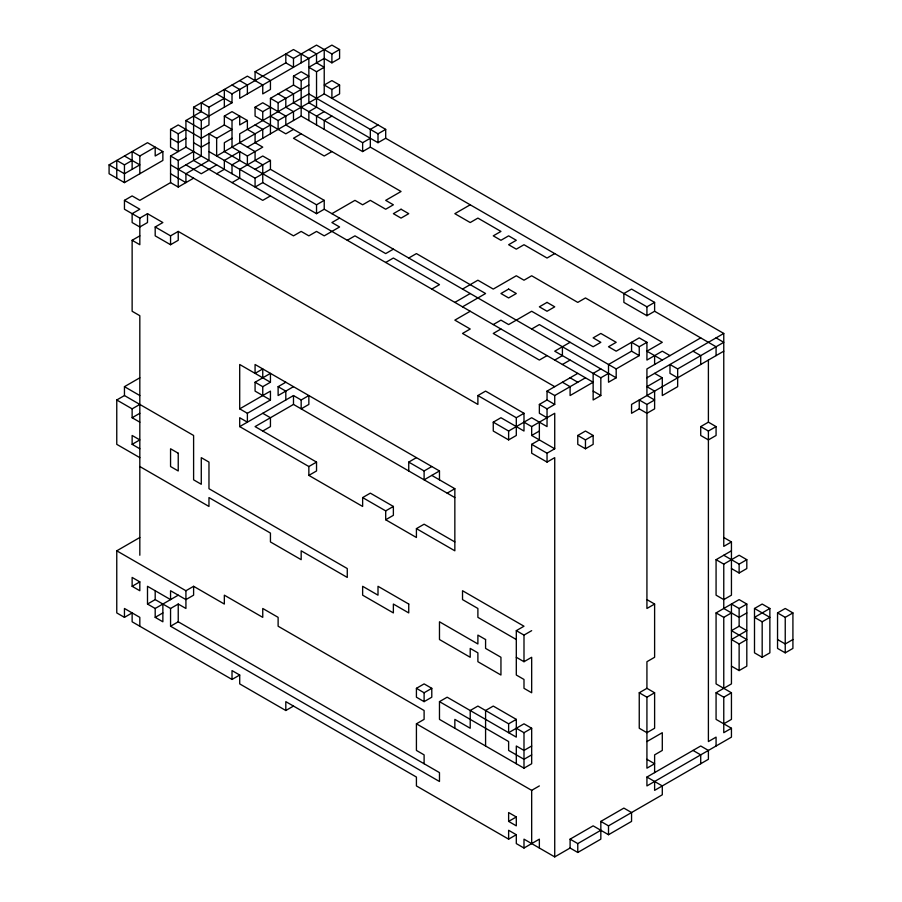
<?xml version="1.0" encoding="UTF-8"?>
<svg xmlns="http://www.w3.org/2000/svg" width="902" height="902" viewBox="0 0 902 902"><rect width="100%" height="100%" fill="white"/><g stroke="black" fill="none" stroke-linecap="round" stroke-linejoin="round"><path stroke-width="1.35" d="M270.442 195.926L262.753 200.357L193.603 160.432L193.603 107.203L247.385 76.151L262.753 85.025L262.753 93.898L270.442 89.456L270.442 80.594L255.074 71.72L255.074 80.594M255.074 71.72L293.488 49.531L308.856 58.404L308.856 102.772L378.006 142.696L385.695 138.254L723.765 333.447L723.765 546.375L731.443 541.944L731.443 595.173L723.765 599.604L716.075 595.173L716.075 559.68L731.443 550.806M109.086 164.874L147.5 142.696L162.867 151.57L162.867 160.432L124.453 182.621L109.086 173.748L109.086 164.874L124.453 173.748L139.821 164.874L124.453 156.001M185.925 129.381L178.235 133.823L178.235 151.57L170.557 147.127L170.557 129.381L178.235 124.95L201.281 138.254L224.339 124.95L232.017 129.381L216.649 138.254L208.971 133.823L208.971 160.432L185.925 173.748L185.925 182.621L170.557 173.748M155.189 226.977L170.557 235.85L178.235 231.419L178.235 240.282L170.557 244.724L155.189 235.85L155.189 226.977L162.867 222.546L147.5 213.673L139.821 218.104L124.453 209.23L124.453 200.357L132.132 195.926L139.821 200.357L170.557 182.621L170.557 156.001L185.925 147.127L185.925 120.507L201.281 111.645L201.281 102.772L208.971 107.203L224.339 98.329M224.339 107.203L224.339 89.456L232.017 93.898L285.81 62.847L293.488 67.278L293.488 58.404L285.81 53.973L285.81 62.847M293.488 58.404L316.534 45.1L331.902 53.973L339.592 49.531L339.592 58.404L331.902 62.847L324.224 58.404L308.856 67.278L316.534 71.72L324.224 67.278L316.534 62.847L316.534 53.973L308.856 49.531M116.764 178.179L116.764 160.432L124.453 164.874L132.132 160.432M132.132 169.305L132.132 151.57L139.821 156.001L155.189 147.127L155.189 156.001L162.867 151.57M193.603 116.076L201.281 120.507L232.017 102.772L232.017 93.898M185.925 138.254L178.235 142.696L170.557 138.254M224.339 124.95L224.339 116.076L232.017 111.645L247.385 120.507L247.385 129.381L255.074 133.823L255.074 142.696L262.753 147.127L247.385 156.001L232.017 147.127L232.017 120.507L239.706 116.076L239.706 124.95L247.385 120.507M293.488 76.151L301.167 71.72L308.856 76.151L301.167 80.594L293.488 76.151L293.488 85.025L270.442 98.329L270.442 133.823M293.488 129.381L285.81 133.823L255.074 116.076L255.074 107.203L262.753 102.772L285.81 116.076L285.81 124.95L401.052 191.495L385.695 200.357L393.373 204.799L385.695 209.23L370.327 200.357L362.638 204.799L354.96 200.357L331.902 213.673M170.557 156.001L178.235 160.432L193.603 151.57M208.971 142.696L201.281 147.127L193.603 142.696M255.074 107.203L262.753 111.645L270.442 107.203M270.442 98.329L278.12 102.772L308.856 85.025M178.235 169.305L201.281 156.001L201.281 120.507M232.017 138.254L224.339 142.696L224.339 151.57L316.534 204.799L324.224 200.357L324.224 209.23L316.534 213.673L262.753 182.621L255.074 187.052L255.074 178.179L208.971 151.57M270.442 124.95L216.649 156.001L216.649 138.254M270.442 116.076L278.12 120.518L324.224 93.898L385.695 129.381L385.695 138.254M331.902 89.456L339.592 85.025L339.592 93.898L331.902 98.329L331.902 89.456L324.224 85.025L331.902 80.594L339.592 85.025M170.557 182.621L178.235 187.052L193.603 178.179M216.649 164.874L201.281 173.748L185.925 164.874M247.385 147.127L301.167 116.076L362.638 151.57L370.327 147.127L646.926 306.827L654.615 302.395L654.615 311.258L716.075 346.751L716.075 355.625M216.649 173.748L224.339 169.305L224.339 160.432L239.706 151.57L239.706 160.432L232.017 164.874L232.017 173.748M324.224 111.645L316.534 116.076L316.534 124.95M301.167 133.823L293.488 138.254L324.224 156.001L331.902 151.57M331.902 116.076L324.224 120.518L324.224 129.381M139.821 555.249L139.821 315.7L132.132 311.269L132.132 240.282L139.821 235.85M232.017 182.621L239.706 178.179L239.706 169.305L262.753 156.001L270.442 160.432L270.442 169.305L324.224 200.357M255.074 169.305L270.442 160.432M255.074 178.179L270.442 169.305M378.006 124.95L370.327 129.381L370.327 147.127M285.81 89.456L293.488 93.898L293.488 102.772L362.638 142.696L370.327 138.254M262.753 182.621L262.753 164.874L255.074 160.432L255.074 151.57L239.706 142.696L239.706 133.823L308.856 93.898L378.006 133.823L385.695 129.381M339.592 218.104L331.902 222.546L339.592 226.977L324.224 235.85L316.534 231.419L308.856 235.85L301.167 231.419L293.488 235.85L170.557 164.874M347.27 240.282L354.96 235.85L385.695 253.597L393.373 249.155M139.821 457.652L116.764 444.348L116.764 399.981L124.453 395.55L124.453 386.676L139.821 377.803M470.213 204.799L454.845 213.673L470.213 222.546L477.891 218.104L500.948 231.419L493.259 235.85L500.948 240.282L508.627 235.85L516.305 240.282L508.627 244.724L516.305 249.155L523.994 244.724L547.04 258.028L554.73 253.597M385.695 262.471L393.373 258.028L439.477 284.649L431.787 289.08M116.764 399.981L132.132 408.854L139.821 404.423M132.132 408.854L132.132 417.727L139.821 413.296M408.741 258.028L416.42 253.597L485.58 293.522L462.523 306.827M132.132 444.348L139.821 439.905L132.132 435.474L132.132 444.348L139.821 448.779M255.074 382.245L270.442 373.372L270.442 382.245L262.753 386.676L255.074 382.245L255.074 391.118L270.442 399.981L270.442 391.118L239.706 408.854L239.706 364.498L270.442 382.245M293.488 386.676L278.12 395.55L278.12 386.676L285.81 382.245M239.706 408.854L247.385 413.296L270.442 399.981M462.523 289.08L477.891 280.206L493.259 289.08L516.305 275.775L523.994 280.206L531.673 275.775L577.776 302.395L585.466 297.953L662.293 342.32L646.926 351.182L662.293 360.056M247.385 413.296L247.385 422.17L239.706 417.727L239.706 426.601L293.488 395.55L301.167 399.981L308.856 395.55L308.856 404.423L301.167 408.854L301.167 399.981M454.845 302.395L470.213 293.522M454.845 497.577L293.488 404.423L255.074 426.601L316.534 462.095L316.534 470.957L308.856 475.399L308.856 466.526L239.706 426.601M262.753 431.043L270.442 426.601L270.442 417.727L262.753 413.296M470.213 311.258L454.845 320.131L470.213 329.005L462.523 333.447L554.73 386.676M493.259 324.573L500.948 320.131L508.627 324.573L531.673 311.258L593.144 346.751L600.833 342.32L593.144 337.878L600.833 333.447L616.19 342.32L608.512 346.751L616.19 351.182L639.247 337.878L646.926 342.309L646.926 360.056L662.293 351.182L669.983 355.625M293.488 706.074L285.81 710.505L239.706 683.896L239.706 675.023L232.017 679.454L132.132 621.794L132.132 612.92L124.453 617.351L116.764 612.92L116.764 550.818L139.821 537.502M500.948 329.005L493.259 333.447L539.362 360.056L547.04 355.625M531.673 329.005L539.362 324.573L616.19 368.929L639.247 355.625L639.247 346.751L646.926 342.309M308.856 466.526L316.534 462.095M132.132 586.3L139.821 581.869L139.821 590.742L132.132 586.3L132.132 577.427L139.821 581.869M477.891 395.55L485.58 391.107L523.994 413.296L523.994 431.032L500.948 417.727L493.259 422.159L493.259 431.032L508.627 439.905L516.305 435.474L516.305 417.727L477.891 395.55L477.891 404.423L178.235 231.419M570.098 342.309L554.73 351.182L600.833 377.803L608.512 373.372M554.73 360.056L562.408 355.625L562.408 346.751M185.925 590.742L193.603 586.3L193.603 595.173L185.925 599.604L170.557 590.742L170.557 599.604L147.5 586.3L147.5 604.047L155.189 599.604L170.557 608.478L178.235 604.047L185.925 608.478L185.925 590.742L116.764 550.818M562.408 364.498L570.098 360.056M654.615 302.395L631.558 289.08L623.88 293.522L623.88 302.395L646.926 315.7L654.615 311.258M162.867 604.047L162.867 621.794L155.189 617.351L155.189 608.478L178.235 595.173M408.741 470.957L408.741 462.095L416.42 457.652M155.189 617.351L162.867 612.92M362.638 497.577L370.327 493.146L393.373 506.45L393.373 515.324L385.695 519.755L385.695 510.882L362.638 497.577L362.638 506.45L308.856 475.399M547.04 391.107L554.73 395.55L554.73 404.423L547.04 399.981L547.04 391.107L577.776 373.372M408.741 462.095L424.109 470.957L431.787 466.526M516.305 417.727L523.994 413.296M547.04 417.727L539.362 413.285L539.362 404.423L547.04 399.981M554.73 395.55L585.466 377.803M600.833 368.929L593.144 373.372L593.144 399.981L600.833 395.55L600.833 377.803M639.247 355.625L631.558 351.182L608.512 364.498L608.512 382.234L616.19 377.803L616.19 368.929M170.557 626.225L178.235 621.794L439.477 772.619L439.477 781.493L170.557 626.225L170.557 608.478M439.477 479.83L439.477 470.957L424.109 479.83L424.109 470.957M493.259 422.159L508.627 431.032L531.673 417.727L547.04 426.601L547.04 408.854L554.73 404.423M385.695 510.882L393.373 506.45M554.73 448.779L531.673 435.474L531.673 426.601L554.73 413.285L554.73 448.779L547.04 453.21L531.673 444.348L531.673 453.21L547.04 462.083L554.73 457.652L554.73 856.9L570.098 848.027L577.776 852.469L600.833 839.153L600.833 821.406L623.88 808.102L631.558 812.544L631.558 821.406L608.512 834.722L593.144 825.849L570.098 839.153L570.098 848.027M531.673 435.474L539.362 431.032M700.719 337.878L646.926 368.929L646.926 395.55L654.615 399.981L646.926 404.423L639.247 399.981L639.247 408.854L646.926 413.296L654.615 408.854L654.615 391.107L646.926 386.676L662.293 377.803L662.293 395.55L677.661 386.676L677.661 368.929L723.765 342.32L716.075 337.878M447.155 493.146L454.845 488.704L454.845 550.806L416.42 528.628L416.42 537.502L385.695 519.755M531.673 444.348L539.362 439.905L539.362 422.159M646.926 377.803L723.765 333.447M416.42 528.628L424.109 524.197L454.845 541.933M577.776 435.474L585.466 431.032L593.144 435.474L593.144 444.348L585.466 448.779L577.776 444.348L577.776 435.474L585.466 439.905L593.144 435.474M723.765 351.182L631.558 404.423L631.558 413.296L639.247 408.854M700.719 426.601L708.397 422.17L716.075 426.601L716.075 435.474L708.397 439.905L700.719 435.474L700.719 426.601L708.397 431.032L716.075 426.601M416.42 688.327L424.109 683.896L431.787 688.327L431.787 697.201L424.109 701.643L416.42 697.201L416.42 688.327L424.109 692.77L431.787 688.327M516.305 657.276L523.994 661.707L531.673 657.276L531.673 692.77L523.994 688.327L523.994 679.454L516.305 675.023L516.305 630.656L523.994 626.225L462.523 590.731L462.523 599.604L477.891 608.478L477.891 617.351L516.305 639.529M516.305 630.656L523.994 635.098L531.673 630.656M516.305 719.379L508.627 723.821L508.627 732.695L523.994 723.821L531.673 728.252L531.673 763.746L523.994 768.177L439.477 719.379L439.477 701.632L447.155 697.201L516.305 737.126L516.305 719.379L493.259 706.074L485.58 710.505L485.58 745.999M424.109 763.746L424.109 754.873L416.42 750.43L416.42 723.821L424.109 719.379L424.109 710.505L278.12 626.225L278.12 617.351L262.753 608.478L262.753 617.351L224.339 595.173L224.339 604.047L193.603 586.3M646.926 688.327L639.247 692.77L639.247 728.252L646.926 732.695L654.615 728.252L654.615 692.77L646.926 688.327L646.926 661.707L654.615 657.276L654.615 604.047L646.926 608.478L646.926 404.423M716.075 559.68L723.765 564.122L739.133 555.249L746.811 559.68L746.811 568.553L739.133 572.995L731.443 568.553M723.765 555.249L739.133 564.122L746.811 559.68M723.765 723.821L731.443 719.379L731.443 692.77L716.075 683.896L716.075 612.92L739.133 599.604L746.811 604.047L746.811 666.15L739.133 670.581L731.443 666.15M516.305 728.252L523.994 732.695L531.673 728.252M716.075 612.92L723.765 617.351L731.443 612.92M654.615 781.493L654.615 790.355L708.397 759.304L708.397 750.43L700.719 745.999L646.926 777.05L646.926 785.924L731.443 737.126L731.443 728.252L716.075 719.379L716.075 692.77L731.443 683.896L731.443 604.047L739.133 608.478L746.811 604.047M746.811 612.92L739.133 617.351L723.765 608.478L723.765 564.122M754.5 608.478L762.179 604.047L769.868 608.478L769.868 652.845L762.179 657.276L754.5 652.845L754.5 608.478L769.868 617.351L762.179 621.794L754.5 617.351L769.868 608.478M531.673 745.999L523.994 750.43L516.305 745.999L516.305 763.746M739.133 626.225L731.443 630.656L746.811 639.529L739.133 643.972L731.443 639.529L746.811 630.656L739.133 626.225L739.133 608.478M531.673 754.873L523.994 759.304L508.627 750.43L508.627 741.557L439.477 701.632M777.547 612.92L785.236 608.478L792.914 612.92L792.914 648.403L785.236 652.845L777.547 648.403L777.547 612.92L785.236 617.351L792.914 612.92M639.247 692.77L646.926 697.201L654.615 692.77M416.42 723.821L531.673 790.355L539.362 785.924M792.914 639.529L785.236 643.972L777.547 639.529M508.627 821.406L516.305 816.975L516.305 825.849L508.627 821.406L508.627 812.544L516.305 816.975M646.926 741.568L662.293 732.695L662.293 750.43L654.615 754.873L654.615 772.619M716.075 692.77L723.765 697.201L731.443 692.77M285.81 710.505L285.81 701.643L416.42 777.05L416.42 785.924L508.627 839.153L516.305 834.722L516.305 843.596L523.994 848.027L539.362 839.153L539.362 848.027M731.443 728.252L723.765 732.695L723.765 697.201M570.098 839.153L577.776 843.596L600.833 830.28M600.833 821.406L608.512 825.849L662.293 794.797L662.293 785.924L646.926 777.05M339.592 49.531L331.902 45.1L239.706 98.329L239.706 89.456L232.017 85.025M293.488 85.025L301.167 89.456M278.12 93.898L285.81 98.329L285.81 107.203L293.488 111.645L293.488 120.518M239.706 80.594L247.385 85.025L247.385 93.898M693.029 351.182L700.719 355.625L700.719 364.498M216.649 93.898L232.017 102.772M255.074 124.95L262.753 129.381L262.753 138.254M639.247 346.751L631.558 342.309L631.558 351.182M677.661 368.929L669.983 364.498L669.983 373.372L677.661 377.803M224.339 116.076L232.017 120.507M193.603 107.203L208.971 116.076M654.615 373.372L662.293 377.803M185.925 120.507L201.281 129.381L208.971 124.95L208.971 107.203M324.224 209.23L616.19 377.803M170.557 129.381L178.235 133.823M185.925 147.127L593.144 382.234L570.098 395.55L570.098 386.676L562.408 382.234M570.098 377.803L577.776 382.234M593.144 391.107L600.833 395.55M539.362 404.423L547.04 408.854M523.994 422.159L531.673 426.601M723.765 537.502L731.443 541.944M124.453 200.357L139.821 209.23L132.132 213.673L132.132 222.546L139.821 226.977L147.5 222.546L147.5 213.673M132.132 240.282L139.821 244.724L139.821 218.104M439.477 470.957L255.074 364.498L255.074 373.372L262.753 368.929L262.753 377.803M278.12 386.676L285.81 391.118L285.81 399.981M431.787 475.399L454.845 488.704M646.926 599.604L654.615 604.047M124.453 386.676L139.821 395.55M124.453 395.55L193.603 435.474L193.603 479.83L201.281 484.273L201.281 457.652L208.971 462.095L208.971 488.704L347.27 568.553L347.27 577.427L301.167 550.806L301.167 559.68L270.442 541.944L270.442 533.071L208.971 497.577L208.971 506.45L139.821 466.526M132.132 417.727L139.821 422.17M693.029 750.43L700.719 754.873L700.719 763.746M646.926 759.304L654.615 763.746L646.926 768.177L646.926 697.201M508.627 723.821L477.891 706.074L470.213 710.505L470.213 728.252L454.845 719.379L454.845 728.252M147.5 604.047L155.189 608.478M239.706 675.023L232.017 670.592L232.017 679.454M516.305 834.722L508.627 830.28L508.627 839.153M554.73 856.9L523.994 839.153L523.994 848.027M785.236 617.351L785.236 652.845M762.179 621.794L762.179 657.276M739.133 564.122L739.133 572.995M739.133 643.972L739.133 670.581M723.765 617.351L723.765 688.327M716.075 745.999L716.075 737.126L708.397 741.568L708.397 431.032M708.397 360.056L708.397 422.17M654.615 355.625L654.615 364.498M646.926 306.827L646.926 315.7M608.512 825.849L608.512 834.722M585.466 439.905L585.466 448.779M577.776 843.596L577.776 852.469M547.04 453.21L547.04 462.083M531.673 790.355L531.673 843.596M523.994 635.098L523.994 661.707M523.994 732.695L523.994 768.177M508.627 431.032L508.627 439.905M424.109 692.77L424.109 701.643M378.006 133.823L378.006 142.696M362.638 142.696L362.638 151.57M331.902 53.973L331.902 62.847M324.224 49.531L324.224 93.898M316.534 71.72L316.534 107.203L308.856 111.645L308.856 120.518M316.534 204.799L316.534 213.673M301.167 53.973L301.167 62.847M301.167 80.594L301.167 116.076M293.488 395.55L293.488 404.423M278.12 102.772L278.12 111.645M278.12 120.518L278.12 129.381M262.753 111.645L262.753 120.518M262.753 386.676L262.753 395.55M247.385 156.001L247.385 164.874M178.235 160.432L178.235 187.052M178.235 604.047L178.235 621.794M170.557 235.85L170.557 244.724M155.189 590.742L155.189 599.604M139.821 156.001L139.821 173.748M139.821 626.225L139.821 617.351L124.453 608.478L124.453 617.351M124.453 164.874L124.453 182.621M401.052 209.23L393.373 213.673L401.052 218.104L408.741 213.673L401.052 209.23M508.627 289.08L500.948 293.522L508.627 297.953L516.305 293.522L508.627 289.08M547.04 302.395L539.362 306.827L547.04 311.258L554.73 306.827L547.04 302.395M178.235 453.221L170.557 448.779L170.557 466.526L178.235 470.968L178.235 453.221M485.58 639.529L477.891 635.098L477.891 643.972L439.477 621.782L439.477 639.529L470.213 657.276L470.213 648.403L477.891 652.845L477.891 661.707L500.948 675.023L500.948 657.276L485.58 648.403L485.58 639.529M408.741 604.047L378.006 586.3L378.006 595.173L362.638 586.3L362.638 595.173L393.373 612.92L393.373 604.047L408.741 612.92L408.741 604.047"/></g></svg>
